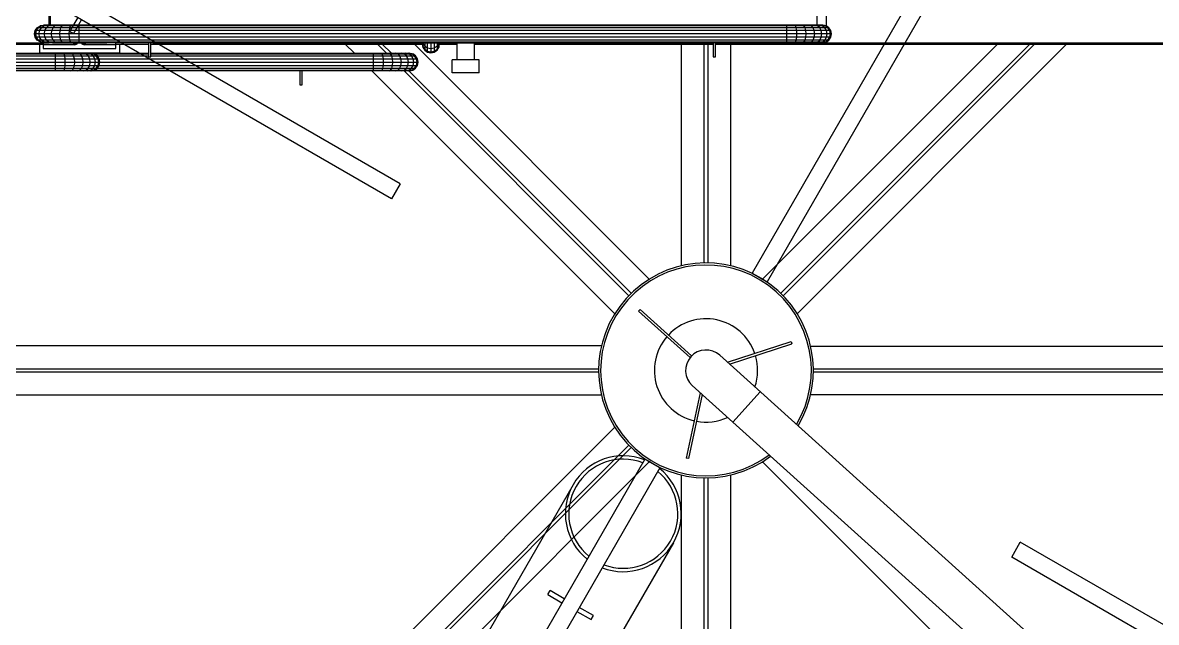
# Model space of a CAD drawing. Header units: metres. Extents: x 0 to 63075, y 0 to 44550.
# Drawn here: x 59586.6 to 60062.2, y 38913.4 to 39164.8 of the extents above; entities that cross this region are included whole.
import ezdxf

# ---------------------------------------------------------------- set-up
doc = ezdxf.new("R2010")
doc.units = ezdxf.units.M
doc.header["$LTSCALE"] = 75
for name, color, linetype in [('GSB', 7, 'Continuous'), ('ML6', 1, 'Continuous'), ('SDM', 7, 'Continuous'), ('SL1', 8, 'Continuous')]:
    doc.layers.add(name, color=color, linetype=linetype)
doc.styles.add('ROMANS', font='ROMANS.SHX')
doc.dimstyles.new('75___1-75', dxfattribs={"dimscale": 75, "dimtxt": 2.5, "dimasz": 2, "dimexe": 1.5, "dimexo": 1, "dimgap": 0.5, "dimtad": 1, "dimdec": 0, "dimzin": 12, "dimtxsty": 'ROMANS', "dimcen": 0, "dimclrd": 256, "dimclre": 256, "dimclrt": 3, "dimazin": 3, "dimtfac": 1, "dimtdec": 0, "dimtmove": 0, "dimatfit": 0, "dimfxl": 1, "dimlwd": -1, "dimlwe": -1, "dimarcsym": 0})

# ---------------------------------------------------------------- blocks, each defined once
blk = doc.blocks.new('A$C6bae614f')
at = {"layer": 'SL1'}
for p, q in [((414344.4, 37254.8), (412999.2, 34924.9)), ((414386.3, 37230.6), (413041, 34900.7)), ((412016.1, 35173.9), (410292.4, 36169.2)), ((411992, 35132.1), (410268.3, 36127.4)), ((411035.1, 35616.9), (411035.1, 35664.4)), ((411038.6, 35668.5), (411037.8, 35616.9)), ((413180.7, 35616.9), (413180.9, 35663.9)), ((413206.1, 35660.3), (413206.1, 35614.6)), ((411115, 35638.5), (411092.1, 35598.8)), ((411103.1, 35592.4), (411126, 35632.1)), ((410994.7, 35592.5), (410996.5, 35601.9)), ((410996.5, 35601.9), (411001.8, 35609.8)), ((413218.7, 35601.8), (410996.5, 35601.9)), ((410997.8, 35592.5), (410999.6, 35601.9)), ((410999.6, 35601.9), (411004.7, 35609.8)), ((411001.8, 35609.8), (411009.7, 35615.1)), ((413213.4, 35609.7), (411001.8, 35609.8)), ((411004.7, 35609.8), (411012.5, 35615.1)), ((411007, 35592.5), (411008.7, 35601.9)), ((411008.7, 35601.9), (411013.4, 35609.8)), ((411009.7, 35615.1), (411019.1, 35616.9)), ((413205.5, 35615), (411009.7, 35615.1)), ((411012.5, 35615.1), (411021.6, 35616.9)), ((411013.4, 35609.8), (411020.6, 35615.1)), ((413196.2, 35616.9), (411019.1, 35616.9)), ((411020.6, 35615.1), (411029, 35616.9)), ((411021.8, 35592.5), (411023.3, 35601.9)), ((411023.3, 35601.9), (411027.4, 35609.8)), ((411027.4, 35609.8), (411033.6, 35615.1)), ((411033.6, 35615.1), (411040.9, 35616.9)), ((411041.5, 35592.5), (411042.7, 35601.9)), ((411042.7, 35601.9), (411046, 35609.8)), ((411046, 35609.8), (411050.9, 35615.1)), ((411050.9, 35615.1), (411056.7, 35616.9)), ((411065.1, 35592.5), (411065.9, 35601.9)), ((411065.9, 35601.9), (411068.2, 35609.8)), ((411068.2, 35609.8), (411071.6, 35615.1)), ((411071.6, 35615.1), (411075.7, 35616.9)), ((411091.4, 35592.5), (411091.8, 35601.9)), ((411091.8, 35601.9), (411093, 35609.8)), ((411103.1, 35592.4), (411092.1, 35598.8)), ((411093, 35609.8), (411094.7, 35615.1)), ((411094.7, 35615.1), (411096.8, 35616.9)), ((411119.1, 35615.1), (411119.1, 35616.9)), ((411119.1, 35609.8), (411119.1, 35615.1)), ((411119.1, 35601.9), (411119.1, 35609.8)), ((411119.1, 35592.5), (411119.1, 35601.9)), ((413096.2, 35615), (413096.2, 35616.9)), ((413096.2, 35609.7), (413096.2, 35615)), ((413096.2, 35601.8), (413096.2, 35609.7)), ((413096.2, 35592.5), (413096.2, 35601.8)), ((413120.5, 35615), (413118.4, 35616.9)), ((413122.3, 35609.7), (413120.5, 35615)), ((413123.5, 35601.8), (413122.3, 35609.7)), ((413123.9, 35592.5), (413123.5, 35601.8)), ((413143.6, 35615), (413139.6, 35616.9)), ((413147.1, 35609.7), (413143.6, 35615)), ((413149.4, 35601.8), (413147.1, 35609.7)), ((413150.2, 35592.5), (413149.4, 35601.8)), ((413164.4, 35615), (413158.5, 35616.9)), ((413169.3, 35609.7), (413164.4, 35615)), ((413172.6, 35601.8), (413169.3, 35609.7)), ((413173.7, 35592.5), (413172.6, 35601.8)), ((413181.7, 35615), (413174.4, 35616.9)), ((413187.9, 35609.7), (413181.7, 35615)), ((413194.7, 35615), (413186.3, 35616.9)), ((413192, 35601.8), (413187.9, 35609.7)), ((413193.4, 35592.5), (413192, 35601.8)), ((413202.8, 35615), (413193.7, 35616.9)), ((413201.8, 35609.7), (413194.7, 35615)), ((413205.5, 35615), (413196.2, 35616.9)), ((413206.6, 35601.8), (413201.8, 35609.7)), ((413210.5, 35609.7), (413202.8, 35615)), ((413213.4, 35609.7), (413205.5, 35615)), ((413208.3, 35592.5), (413206.6, 35601.8)), ((413215.7, 35601.8), (413210.5, 35609.7)), ((413218.7, 35601.8), (413213.4, 35609.7)), ((413217.5, 35592.5), (413215.7, 35601.8)), ((413220.6, 35592.5), (413218.7, 35601.8)), ((408591.3, 35567.6), (411035.1, 35567.5)), ((408591.9, 35564.1), (411018.6, 35564)), ((413220.6, 35592.5), (410994.7, 35592.5)), ((410996.5, 35583.2), (410994.7, 35592.5)), ((411001.8, 35575.3), (410996.5, 35583.2)), ((413218.7, 35583.1), (410996.5, 35583.2)), ((410999.6, 35583.2), (410997.8, 35592.5)), ((411004.7, 35575.3), (410999.6, 35583.2)), ((413213.4, 35575.2), (411001.8, 35575.3)), ((411009.7, 35570), (411001.8, 35575.3)), ((411012.5, 35570), (411004.7, 35575.3)), ((411008.7, 35583.2), (411007, 35592.5)), ((411008.6, 35564), (411008.6, 35539)), ((411013.4, 35575.3), (411008.7, 35583.2)), ((413205.5, 35569.9), (411009.7, 35570)), ((411019.1, 35568.1), (411009.7, 35570)), ((411021.6, 35568.1), (411012.5, 35570)), ((411020.5, 35570), (411013.4, 35575.3)), ((411018.6, 35567.5), (411018.6, 35551.5)), ((411019.1, 35568.1), (413196.2, 35568.1)), ((411029, 35568.1), (411020.5, 35570)), ((411023.3, 35583.2), (411021.8, 35592.5)), ((411027.4, 35575.3), (411023.3, 35583.2)), ((411033.6, 35570), (411027.4, 35575.3)), ((411040.9, 35568.1), (411033.6, 35570)), ((411035.1, 35567.5), (411035.1, 35568.1)), ((411042.7, 35583.2), (411041.5, 35592.5)), ((411046, 35575.3), (411042.7, 35583.2)), ((411044.1, 35568.1), (411044.1, 35567)), ((411196.1, 35567), (411044.1, 35567)), ((411050.9, 35570), (411046, 35575.3)), ((411056.7, 35568.1), (411050.9, 35570)), ((411065.9, 35583.2), (411065.1, 35592.5)), ((411068.2, 35575.3), (411065.9, 35583.2)), ((411071.6, 35570), (411068.2, 35575.3)), ((411075.7, 35568.1), (411071.6, 35570)), ((411091.8, 35583.2), (411091.4, 35592.5)), ((411093, 35575.3), (411091.8, 35583.2)), ((411094.7, 35570), (411093, 35575.3)), ((411096.8, 35568.1), (411094.7, 35570)), ((411101.5, 35562.5), (411106, 35567)), ((411103, 35564), (411111.8, 35564)), ((411119.1, 35583.2), (411119.1, 35592.5)), ((411119.1, 35575.3), (411119.1, 35583.2)), ((411119.1, 35570), (411119.1, 35575.3)), ((411119.1, 35568.1), (411119.1, 35570)), ((411128.4, 35564), (411137.2, 35564)), ((411134.2, 35567), (411138.7, 35562.5)), ((411196.1, 35568.1), (411196.1, 35567)), ((411221.6, 35551.5), (411221.6, 35568.1)), ((411221.6, 35564), (411312.7, 35564)), ((411231.6, 35564), (411231.6, 35539)), ((411312.7, 35568.1), (411312.7, 35529)), ((411319.1, 35529), (411319.1, 35568.1)), ((411319.1, 35564), (412077.2, 35564)), ((411324.6, 35567.5), (411324.6, 35568.1)), ((411324.6, 35567.5), (412889.8, 35567.5)), ((411888.1, 35538.4), (411862.5, 35564)), ((411977.9, 35538.4), (411952.3, 35564)), ((411965.8, 35564), (411991.4, 35538.4)), ((412055.6, 35564), (412711.8, 34907.8)), ((412077.2, 35567.5), (412077.2, 35566.5)), ((412077.2, 35566.5), (412077.2, 35564)), ((412077.2, 35566.5), (412079.1, 35557.4)), ((412077.2, 35564), (412079.1, 35554.7)), ((412078.6, 35567.5), (412079.1, 35565.5)), ((412079.1, 35567.5), (412079.1, 35554.7)), ((412079.1, 35565.5), (412084.3, 35558.4)), ((412084.3, 35567.5), (412084.3, 35549.7)), ((412092.3, 35544.5), (412092.3, 35567.5)), ((412096.7, 35567.5), (412101.6, 35566.7)), ((412101.6, 35567.5), (412101.6, 35539.6)), ((412101.6, 35566.7), (412106.5, 35567.5)), ((412110.9, 35567.5), (412110.9, 35544.5)), ((412118.9, 35567.5), (412118.9, 35546.7)), ((412118.9, 35558.4), (412124.1, 35565.5)), ((412124.1, 35567.5), (412124.1, 35554.7)), ((412124.1, 35565.5), (412124.6, 35567.5)), ((412124.1, 35557.4), (412126, 35566.5)), ((412124.1, 35554.7), (412126, 35564)), ((412126, 35567.5), (412126, 35566.5)), ((412126, 35566.5), (412126, 35564)), ((412126, 35564), (412174.5, 35564)), ((412174.5, 35567.5), (412174.5, 35520.5)), ((412222.7, 35567.5), (412222.7, 35520.5)), ((412222.7, 35564), (412889.8, 35564)), ((412801.8, 34945.1), (412801.8, 35564)), ((412865.3, 34952.9), (412865.3, 35564)), ((412874.8, 35564), (412874.8, 34952.9)), ((412889.8, 35568.1), (412889.8, 35529)), ((412896.2, 35529), (412896.2, 35568.1)), ((412896.2, 35567.5), (413054.1, 35567.5)), ((412896.2, 35564), (417670.1, 35563.8)), ((412938.3, 35564), (412938.3, 34945.1)), ((413028.4, 34907.8), (413684.5, 35564)), ((413054.1, 35568.1), (413054.1, 35567)), ((413206.1, 35567), (413054.1, 35567)), ((413078.8, 34868.5), (413774.3, 35564)), ((413787.8, 35564), (413085.5, 34861.7)), ((413096.2, 35583.1), (413096.2, 35592.5)), ((413096.2, 35575.2), (413096.2, 35583.1)), ((413096.2, 35569.9), (413096.2, 35575.2)), ((413096.2, 35568.1), (413096.2, 35569.9)), ((413118.4, 35568.1), (413120.5, 35569.9)), ((413120.5, 35569.9), (413122.3, 35575.2)), ((413122.3, 35575.2), (413123.5, 35583.1)), ((413123.5, 35583.1), (413123.9, 35592.5)), ((413877.6, 35563.9), (413124.9, 34811.3)), ((413139.6, 35568.1), (413143.6, 35569.9)), ((413143.6, 35569.9), (413147.1, 35575.2)), ((413147.1, 35575.2), (413149.4, 35583.1)), ((413149.4, 35583.1), (413150.2, 35592.5)), ((413158.5, 35568.1), (413164.4, 35569.9)), ((413164.4, 35569.9), (413169.3, 35575.2)), ((413169.3, 35575.2), (413172.6, 35583.1)), ((413172.6, 35583.1), (413173.7, 35592.5)), ((413174.4, 35568.1), (413181.7, 35569.9)), ((413181.7, 35569.9), (413187.9, 35575.2)), ((413186.3, 35568.1), (413194.7, 35569.9)), ((413187.9, 35575.2), (413192, 35583.1)), ((413192, 35583.1), (413193.4, 35592.5)), ((413193.7, 35568.1), (413202.8, 35569.9)), ((413194.7, 35569.9), (413201.8, 35575.2)), ((413196.2, 35568.1), (413205.5, 35569.9)), ((413201.8, 35575.2), (413206.6, 35583.1)), ((413202.8, 35569.9), (413210.5, 35575.2)), ((413205.5, 35569.9), (413213.4, 35575.2)), ((413206.1, 35570.3), (413206.1, 35567)), ((413206.1, 35567.5), (417758.6, 35567.3)), ((413206.6, 35583.1), (413208.3, 35592.5)), ((413210.5, 35575.2), (413215.7, 35583.1)), ((413213.4, 35575.2), (413218.7, 35583.1)), ((413215.7, 35583.1), (413217.5, 35592.5)), ((413218.7, 35583.1), (413220.6, 35592.5)), ((408596.4, 35538.5), (411312.7, 35538.4)), ((408596.7, 35536.7), (411312.7, 35536.6)), ((411231.6, 35539), (411008.6, 35539)), ((411106.5, 35562.5), (411018.6, 35562.5)), ((411018.6, 35551.5), (411221.6, 35551.5)), ((411052.6, 35536.6), (411052.6, 35538.4)), ((411052.6, 35531.3), (411052.6, 35536.6)), ((411076.9, 35536.6), (411074.9, 35538.4)), ((411078.7, 35531.3), (411076.9, 35536.6)), ((411096, 35538.4), (411091.9, 35536.6)), ((411103.5, 35531.3), (411100, 35536.6)), ((411120.8, 35536.6), (411125.7, 35531.3)), ((411221.6, 35562.5), (411133.7, 35562.5)), ((411144.3, 35531.3), (411138.1, 35536.6)), ((411143.3, 35536.6), (411152.6, 35538.4)), ((411158.2, 35531.3), (411151.1, 35536.6)), ((411152.6, 35538.4), (411161.9, 35536.6)), ((411166.9, 35531.3), (411159.2, 35536.6)), ((411169.9, 35531.3), (411161.9, 35536.6)), ((411319.1, 35538.4), (412041.6, 35538.4)), ((411319.1, 35536.6), (412050.9, 35536.6)), ((411941.6, 35536.6), (411941.6, 35538.4)), ((411941.6, 35531.3), (411941.6, 35536.6)), ((411965.9, 35536.6), (411963.9, 35538.4)), ((411967.7, 35531.3), (411965.9, 35536.6)), ((411989, 35536.6), (411985, 35538.4)), ((411992.5, 35531.3), (411989, 35536.6)), ((412009.8, 35536.6), (412004, 35538.4)), ((412014.7, 35531.3), (412009.8, 35536.6)), ((412027.1, 35536.6), (412019.8, 35538.4)), ((412033.3, 35531.3), (412027.1, 35536.6)), ((412040.1, 35536.6), (412031.7, 35538.4)), ((412048.2, 35536.6), (412039.1, 35538.4)), ((412047.2, 35531.3), (412040.1, 35536.6)), ((412041.6, 35538.4), (412040.3, 35538.2)), ((412041.6, 35538.4), (412050.9, 35536.6)), ((412055.9, 35531.3), (412048.2, 35536.6)), ((412058.9, 35531.3), (412050.9, 35536.6)), ((412079.1, 35557.4), (412084.3, 35549.7)), ((412079.1, 35554.7), (412084.3, 35546.8)), ((412084.3, 35558.4), (412092.3, 35553.6)), ((412084.3, 35549.7), (412084.3, 35546.8)), ((412084.3, 35549.7), (412092.3, 35544.5)), ((412084.3, 35546.8), (412092.3, 35541.5)), ((412092.3, 35553.6), (412101.6, 35551.9)), ((412092.3, 35544.5), (412101.6, 35542.7)), ((412092.3, 35544.5), (412092.3, 35541.5)), ((412092.3, 35541.5), (412101.6, 35539.6)), ((412101.6, 35551.9), (412110.9, 35553.6)), ((412101.6, 35542.7), (412110.9, 35544.5)), ((412101.6, 35539.6), (412110.9, 35541.5)), ((412110.9, 35553.6), (412118.9, 35558.4)), ((412110.9, 35544.5), (412118.9, 35549.7)), ((412110.9, 35541.5), (412118.9, 35546.7)), ((412110.9, 35544.5), (412110.9, 35541.5)), ((412118.9, 35549.7), (412124.1, 35557.4)), ((412118.9, 35546.7), (412124.1, 35554.7)), ((408597.6, 35531.4), (411312.7, 35531.3)), ((408599, 35523.5), (412064.1, 35523.3)), ((408600.6, 35514.1), (412066, 35514)), ((408602.3, 35504.8), (412064.1, 35504.7)), ((411052.6, 35523.4), (411052.6, 35531.3)), ((411052.6, 35514), (411052.6, 35523.4)), ((411052.6, 35504.7), (411052.6, 35514)), ((411052.6, 35496.8), (411052.6, 35504.7)), ((411079.9, 35523.4), (411078.7, 35531.3)), ((411078.7, 35496.8), (411079.9, 35504.7)), ((411080.3, 35514), (411079.9, 35523.4)), ((411079.9, 35504.7), (411080.3, 35514)), ((411105.8, 35523.4), (411103.5, 35531.3)), ((411103.5, 35496.8), (411105.8, 35504.7)), ((411106.6, 35514), (411105.8, 35523.4)), ((411105.8, 35504.7), (411106.6, 35514)), ((411129, 35523.4), (411125.7, 35531.3)), ((411125.7, 35496.8), (411129, 35504.7)), ((411130.2, 35514), (411129, 35523.4)), ((411129, 35504.7), (411130.2, 35514)), ((411148.4, 35523.4), (411144.3, 35531.3)), ((411144.3, 35496.8), (411148.4, 35504.7)), ((411149.9, 35514), (411148.4, 35523.4)), ((411148.4, 35504.7), (411149.9, 35514)), ((411163, 35523.4), (411158.2, 35531.3)), ((411158.2, 35496.8), (411163, 35504.7)), ((411164.7, 35514), (411163, 35523.4)), ((411163, 35504.7), (411164.7, 35514)), ((411172.1, 35523.4), (411166.9, 35531.3)), ((411166.9, 35496.8), (411172.1, 35504.7)), ((411175.1, 35523.4), (411169.9, 35531.3)), ((411169.9, 35496.8), (411175.1, 35504.7)), ((411173.9, 35514), (411172.1, 35523.4)), ((411172.1, 35504.7), (411173.9, 35514)), ((411177, 35514), (411175.1, 35523.4)), ((411175.1, 35504.7), (411177, 35514)), ((411312.7, 35529), (411319.1, 35529)), ((411319.1, 35531.3), (412058.9, 35531.3)), ((411941.6, 35523.3), (411941.6, 35531.3)), ((411941.6, 35514), (411941.6, 35523.3)), ((411941.6, 35504.7), (411941.6, 35514)), ((411941.6, 35496.8), (411941.6, 35504.7)), ((411968.9, 35523.3), (411967.7, 35531.3)), ((411967.7, 35496.8), (411968.9, 35504.7)), ((411969.3, 35514), (411968.9, 35523.3)), ((411968.9, 35504.7), (411969.3, 35514)), ((411994.8, 35523.3), (411992.5, 35531.3)), ((411992.5, 35496.8), (411994.8, 35504.7)), ((411995.6, 35514), (411994.8, 35523.3)), ((411994.8, 35504.7), (411995.6, 35514)), ((412018, 35523.3), (412014.7, 35531.3)), ((412014.7, 35496.8), (412018, 35504.7)), ((412019.2, 35514), (412018, 35523.3)), ((412018, 35504.7), (412019.2, 35514)), ((412037.4, 35523.3), (412033.3, 35531.3)), ((412033.3, 35496.8), (412037.4, 35504.7)), ((412038.9, 35514), (412037.4, 35523.3)), ((412037.4, 35504.7), (412038.9, 35514)), ((412052, 35523.3), (412047.2, 35531.3)), ((412047.2, 35496.8), (412052, 35504.7)), ((412053.7, 35514), (412052, 35523.3)), ((412052, 35504.7), (412053.7, 35514)), ((412061.1, 35523.3), (412055.9, 35531.3)), ((412055.9, 35496.8), (412061.1, 35504.7)), ((412064.1, 35523.3), (412058.9, 35531.3)), ((412058.9, 35496.8), (412064.1, 35504.7)), ((412062.9, 35514), (412061.1, 35523.3)), ((412061.1, 35504.7), (412062.9, 35514)), ((412066, 35514), (412064.1, 35523.3)), ((412064.1, 35504.7), (412066, 35514)), ((412160.9, 35484.2), (412160.9, 35520.5)), ((412236.3, 35520.5), (412160.9, 35520.5)), ((412236.3, 35484.2), (412236.3, 35520.5)), ((412889.8, 35529), (412896.2, 35529)), ((408603.7, 35496.9), (412058.9, 35496.8)), ((408604.6, 35491.6), (412050.9, 35491.5)), ((412041.6, 35489.6), (408604.9, 35489.7)), ((411052.6, 35491.5), (411052.6, 35496.8)), ((411052.6, 35489.6), (411052.6, 35491.5)), ((411074.9, 35489.6), (411076.9, 35491.5)), ((411076.9, 35491.5), (411078.7, 35496.8)), ((411096, 35489.6), (411100, 35491.5)), ((411100, 35491.5), (411103.5, 35496.8)), ((411115, 35489.6), (411120.8, 35491.5)), ((411120.8, 35491.5), (411125.7, 35496.8)), ((411130.8, 35489.6), (411138.1, 35491.5)), ((411138.1, 35491.5), (411144.3, 35496.8)), ((411142.7, 35489.6), (411151.1, 35491.5)), ((411150.1, 35489.6), (411159.2, 35491.5)), ((411151.1, 35491.5), (411158.2, 35496.8)), ((411152.6, 35489.6), (411161.9, 35491.5)), ((411159.2, 35491.5), (411166.9, 35496.8)), ((411161.9, 35491.5), (411169.9, 35496.8)), ((411735.3, 35489.6), (411735.3, 35450.5)), ((411741.6, 35450.5), (411741.6, 35489.6)), ((412615.2, 34811.3), (411936.9, 35489.6)), ((411941.6, 35491.5), (411941.6, 35496.8)), ((411941.6, 35489.6), (411941.6, 35491.5)), ((411963.9, 35489.6), (411965.9, 35491.5)), ((411965.9, 35491.5), (411967.7, 35496.8)), ((411985, 35489.6), (411989, 35491.5)), ((411989, 35491.5), (411992.5, 35496.8)), ((412003.9, 35489.6), (412009.8, 35491.5)), ((412009.8, 35491.5), (412014.7, 35496.8)), ((412019.8, 35489.6), (412027.1, 35491.5)), ((412654.6, 34861.7), (412026.7, 35489.6)), ((412027.1, 35491.5), (412033.3, 35496.8)), ((412031.7, 35489.6), (412040.1, 35491.5)), ((412039.1, 35489.6), (412048.2, 35491.5)), ((412040.1, 35491.5), (412047.2, 35496.8)), ((412040.2, 35489.6), (412661.3, 34868.4)), ((412041.6, 35489.6), (412050.9, 35491.5)), ((412048.2, 35491.5), (412055.9, 35496.8)), ((412050.9, 35491.5), (412058.9, 35496.8)), ((412236.3, 35484.2), (412160.9, 35484.2)), ((411735.3, 35450.5), (411741.6, 35450.5)), ((412016.1, 35173.9), (411992, 35132.1)), ((412999.2, 34924.9), (413041, 34900.7)), ((412681.5, 34818.5), (412685.8, 34823.2)), ((412825.5, 34688.9), (412681.5, 34818.5)), ((412829.7, 34693.6), (412685.8, 34823.2)), ((412577.9, 34721.3), (410274.8, 34721.3)), ((412930.1, 34675.8), (413107.7, 34733.5)), ((412935.6, 34670.9), (413109.6, 34727.5)), ((413107.7, 34733.5), (413109.6, 34727.5)), ((413162.2, 34721.2), (415465.3, 34721.2)), ((412829.7, 34693.6), (412825.5, 34688.9)), ((412908.3, 34695.5), (415112.9, 32710.3)), ((410179.6, 34657.8), (412570.1, 34657.8)), ((412570.1, 34648.2), (410179.6, 34648.3)), ((413170, 34657.7), (415560.5, 34657.7)), ((415560.5, 34648.1), (413170, 34648.2)), ((410274.8, 34584.8), (412577.9, 34584.7)), ((412853.6, 34590.9), (412814.8, 34408.3)), ((412859.1, 34586), (412821, 34407)), ((415036.4, 32625.4), (412831.8, 34610.5)), ((412945.1, 34508.5), (413021.6, 34593.5)), ((415465.3, 34584.6), (413162.2, 34584.7)), ((410986.6, 32866.2), (412615.2, 34494.7)), ((410964.1, 32754), (412654.6, 34444.3)), ((412661.3, 34437.5), (410970.9, 32747.2)), ((412711.7, 34398.2), (411083.1, 32769.7)), ((412699.1, 34405.3), (411353.9, 32075.3)), ((412741, 34381.1), (412699.1, 34405.3)), ((412821, 34407), (412814.8, 34408.3)), ((414656.8, 32769.5), (413028.3, 34398.1)), ((412741, 34381.1), (411395.7, 32051.2)), ((412801.7, 32057.7), (412801.8, 34360.9)), ((412938.3, 34360.8), (412938.2, 32057.7)), ((412498.9, 34333.9), (411236.7, 32147.9)), ((412865.2, 31962.5), (412865.3, 34353)), ((412874.8, 34353), (412874.7, 31962.5)), ((412779.3, 34172), (411517.1, 31986)), ((413724, 34132), (413748.2, 34173.9)), ((415471.9, 33178.6), (413748.2, 34173.9)), ((415447.7, 33136.8), (413724, 34132)), ((412428.1, 34027.5), (412434.4, 34038.5)), ((412428.1, 34027.5), (412467.8, 34004.6)), ((412474.1, 34015.6), (412434.4, 34038.5)), ((412555.7, 33968.5), (412516, 33991.4)), ((412509.6, 33980.4), (412549.3, 33957.5)), ((412549.3, 33957.5), (412555.7, 33968.5))]:
    blk.add_line(p, q, dxfattribs=at)
for radius in [3000, 2990.5]:
    blk.add_circle((412870.1, 34653), radius, dxfattribs=at)
for centre, radius, start, end in [((411106.5, 35572.5), 10, 269.9981, 326.6144), ((411133.7, 35572.5), 10, 213.3819, 269.9981), ((412870.1, 34653), 2705, 161.9824, 316.7875), ((412870.1, 34653), 300, 328.9801, 307.0162), ((412870.1, 34653), 294.3, 329.1943, 306.8019), ((412870.1, 34653), 144.3, 19.2586, 136.7377), ((412870.1, 34653), 144.3, 139.2586, 256.7376), ((412870.1, 34653), 57.1, 47.9981, 227.9981), ((412870.1, 34653), 144.3, 341.3242, 16.7376), ((412870.1, 34653), 2700, 180.0486, 269.9476), ((412870.1, 34653), 2695.2, 180.0487, 269.9475), ((412870.1, 34653), 144.3, 259.2586, 294.672), ((412639.1, 34253), 161.9, 68.5767, 231.4195), ((412639.1, 34253), 152.4, 69.1159, 230.8803), ((412639.1, 34253), 161.9, 59.7945, 60.2018), ((412639.1, 34253), 161.9, 248.5767, 51.4195), ((412639.1, 34253), 152.4, 249.1159, 50.8803), ((412870.1, 34653), 2993.5, 190.3617, 255.0634), ((412870.1, 34653), 3000, 190.539, 316.0879)]:
    blk.add_arc(centre, radius, start, end, dxfattribs=at)
blk = doc.blocks.new('zw$15D4')
at = {"layer": 'ML6', "xscale": 0.2502808837766805, "yscale": 0.2502808837766805, "zscale": 0.2502808837766805}
blk.add_blockref('A$C6bae614f', (-85544.74, -3177.34), dxfattribs=at)

msp = doc.modelspace()

# ---------------------------------------------------------------- block references
at = {"layer": 'GSB', "xscale": 0.6000000000000068, "yscale": 0.6000000000000068, "zscale": 0.6000000000000068}
msp.add_blockref('zw$15D4', (49200, 35721.63), dxfattribs=at)

# ---------------------------------------------------------------- leaders
at = {"layer": 'SDM'}
msp.add_leader([(52766.71, 37891.88), (59453.13, 42438.72), (62243.43, 42438.72)], dimstyle='75___1-75', override={"dimtad": 0}, dxfattribs=at)

doc.saveas('drawing.dxf')
